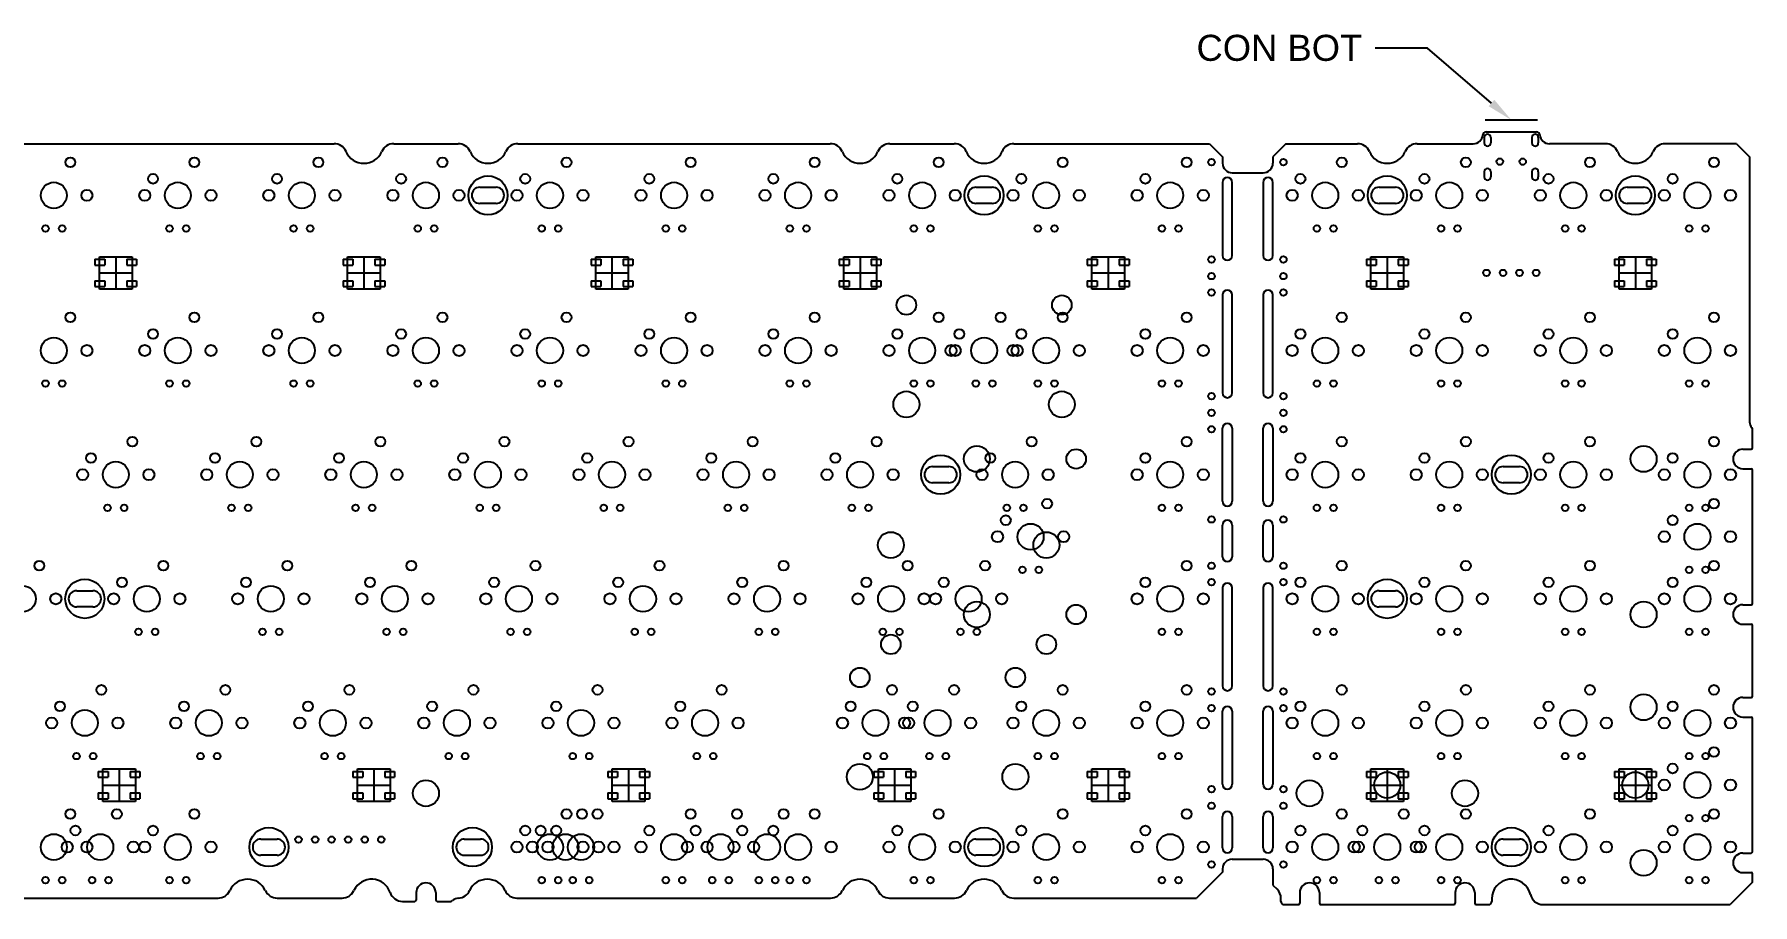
# Model space of a CAD drawing. Header units: millimetres. Extents: x 439 to 1009, y -254 to 714.
# Drawn here: x 704.2 to 968.1, y -84.7 to 48.8 of the extents above; entities that cross this region are included whole.
import ezdxf
from ezdxf import colors
from ezdxf.entities.mleader import LeaderData, LeaderLine
from ezdxf.math import Vec2, Vec3

# ---------------------------------------------------------------- set-up
doc = ezdxf.new("R2010")
doc.units = ezdxf.units.MM
doc.layers.add('BMINIEX', color=20, linetype='Continuous')
doc.styles.get("Standard").update_dxf_attribs({"font": 'arial.ttf'})

msp = doc.modelspace()

# ---------------------------------------------------------------- linework, layer by layer
at = {"layer": 'BMINIEX', "color": 5}
msp.add_line((927, 35.67), (935, 35.67), dxfattribs=at)
at = {"layer": 'BMINIEX'}
for p, q in [((702.22, 32.03), (750.21, 32.03)), ((759.37, 32.03), (769.26, 32.03)), ((778.42, 32.03), (826.41, 32.03)), ((835.57, 32.03), (845.46, 32.03)), ((854.62, 32.03), (884.64, 32.03)), ((884.64, 32.03), (886.64, 30.03)), ((896.4, 32.03), (894.4, 30.03)), ((896.4, 32.03), (907.37, 32.03)), ((916.54, 32.03), (925.15, 32.03)), ((927.14, 33.83), (934.87, 33.83)), ((945.47, 32.03), (936.86, 32.03)), ((965.6, 32.03), (954.64, 32.03)), ((965.6, 32.03), (967.6, 30.03)), ((886.64, 30.03), (886.64, 29.03)), ((894.4, 30.03), (894.4, 29.03)), ((967.6, 30.03), (967.6, -10.63)), ((888.14, 27.57), (892.9, 27.57)), ((772.59, 25.35), (775.09, 25.35)), ((848.79, 25.35), (851.29, 25.35)), ((775.09, 22.86), (772.59, 22.86)), ((851.29, 22.86), (848.79, 22.86)), ((713.49, 14.29), (713.49, 13.39)), ((713.49, 14.29), (714.99, 14.29)), ((713.49, 13.39), (714.99, 13.39)), ((714.19, 14.69), (719.19, 14.69)), ((714.19, 9.69), (714.19, 14.69)), ((714.99, 14.29), (714.99, 13.39)), ((716.69, 14.69), (716.69, 9.69)), ((718.39, 14.29), (718.39, 13.39)), ((718.39, 14.29), (719.89, 14.29)), ((718.39, 13.39), (719.89, 13.39)), ((719.19, 14.69), (719.19, 9.69)), ((719.89, 14.29), (719.89, 13.39)), ((751.59, 14.29), (751.59, 13.39)), ((751.59, 14.29), (753.09, 14.29)), ((751.59, 13.39), (753.09, 13.39)), ((752.29, 14.69), (757.29, 14.69)), ((752.29, 9.69), (752.29, 14.69)), ((753.09, 14.29), (753.09, 13.39)), ((754.79, 14.69), (754.79, 9.69)), ((756.49, 14.29), (756.49, 13.39)), ((756.49, 14.29), (757.99, 14.29)), ((756.49, 13.39), (757.99, 13.39)), ((757.29, 14.69), (757.29, 9.69)), ((757.99, 14.29), (757.99, 13.39)), ((789.69, 14.29), (789.69, 13.39)), ((789.69, 14.29), (791.19, 14.29)), ((789.69, 13.39), (791.19, 13.39)), ((790.39, 14.69), (795.39, 14.69)), ((790.39, 9.69), (790.39, 14.69)), ((791.19, 14.29), (791.19, 13.39)), ((792.89, 14.69), (792.89, 9.69)), ((794.59, 14.29), (794.59, 13.39)), ((794.59, 14.29), (796.09, 14.29)), ((794.59, 13.39), (796.09, 13.39)), ((795.39, 14.69), (795.39, 9.69)), ((796.09, 14.29), (796.09, 13.39)), ((827.79, 14.29), (827.79, 13.39)), ((827.79, 14.29), (829.29, 14.29)), ((827.79, 13.39), (829.29, 13.39)), ((828.49, 14.69), (833.49, 14.69)), ((828.49, 9.69), (828.49, 14.69)), ((829.29, 14.29), (829.29, 13.39)), ((830.99, 14.69), (830.99, 9.69)), ((832.69, 14.29), (832.69, 13.39)), ((832.69, 14.29), (834.19, 14.29)), ((832.69, 13.39), (834.19, 13.39)), ((833.49, 14.69), (833.49, 9.69)), ((834.19, 14.29), (834.19, 13.39)), ((865.89, 14.29), (865.89, 13.39)), ((865.89, 14.29), (867.39, 14.29)), ((865.89, 13.39), (867.39, 13.39)), ((866.59, 14.69), (871.59, 14.69)), ((866.59, 9.69), (866.59, 14.69)), ((867.39, 14.29), (867.39, 13.39)), ((869.09, 14.69), (869.09, 9.69)), ((870.79, 14.29), (870.79, 13.39)), ((870.79, 14.29), (872.29, 14.29)), ((870.79, 13.39), (872.29, 13.39)), ((871.59, 14.69), (871.59, 9.69)), ((872.29, 14.29), (872.29, 13.39)), ((908.75, 14.29), (908.75, 13.39)), ((908.75, 14.29), (910.25, 14.29)), ((908.75, 13.39), (910.25, 13.39)), ((909.45, 14.69), (914.45, 14.69)), ((909.45, 9.69), (909.45, 14.69)), ((910.25, 14.29), (910.25, 13.39)), ((911.95, 14.69), (911.95, 9.69)), ((913.65, 14.29), (913.65, 13.39)), ((913.65, 14.29), (915.15, 14.29)), ((913.65, 13.39), (915.15, 13.39)), ((914.45, 14.69), (914.45, 9.69)), ((915.15, 14.29), (915.15, 13.39)), ((946.85, 14.29), (946.85, 13.39)), ((946.85, 14.29), (948.35, 14.29)), ((946.85, 13.39), (948.35, 13.39)), ((947.55, 14.69), (952.55, 14.69)), ((947.55, 9.69), (947.55, 14.69)), ((948.35, 14.29), (948.35, 13.39)), ((950.05, 14.69), (950.05, 9.69)), ((951.75, 14.29), (951.75, 13.39)), ((951.75, 14.29), (953.25, 14.29)), ((951.75, 13.39), (953.25, 13.39)), ((952.55, 14.69), (952.55, 9.69)), ((953.25, 14.29), (953.25, 13.39)), ((713.49, 10.99), (713.49, 10.09)), ((713.49, 10.99), (714.99, 10.99)), ((714.19, 12.19), (719.19, 12.19)), ((714.99, 10.99), (714.99, 10.09)), ((718.39, 10.99), (718.39, 10.09)), ((718.39, 10.99), (719.89, 10.99)), ((719.89, 10.99), (719.89, 10.09)), ((751.59, 10.99), (751.59, 10.09)), ((751.59, 10.99), (753.09, 10.99)), ((752.29, 12.19), (757.29, 12.19)), ((753.09, 10.99), (753.09, 10.09)), ((756.49, 10.99), (756.49, 10.09)), ((756.49, 10.99), (757.99, 10.99)), ((757.99, 10.99), (757.99, 10.09)), ((789.69, 10.99), (789.69, 10.09)), ((789.69, 10.99), (791.19, 10.99)), ((790.39, 12.19), (795.39, 12.19)), ((791.19, 10.99), (791.19, 10.09)), ((794.59, 10.99), (794.59, 10.09)), ((794.59, 10.99), (796.09, 10.99)), ((796.09, 10.99), (796.09, 10.09)), ((827.79, 10.99), (827.79, 10.09)), ((827.79, 10.99), (829.29, 10.99)), ((828.49, 12.19), (833.49, 12.19)), ((829.29, 10.99), (829.29, 10.09)), ((832.69, 10.99), (832.69, 10.09)), ((832.69, 10.99), (834.19, 10.99)), ((834.19, 10.99), (834.19, 10.09)), ((865.89, 10.99), (865.89, 10.09)), ((865.89, 10.99), (867.39, 10.99)), ((866.59, 12.19), (871.59, 12.19)), ((867.39, 10.99), (867.39, 10.09)), ((870.79, 10.99), (870.79, 10.09)), ((870.79, 10.99), (872.29, 10.99)), ((872.29, 10.99), (872.29, 10.09)), ((908.75, 10.99), (908.75, 10.09)), ((908.75, 10.99), (910.25, 10.99)), ((909.45, 12.19), (914.45, 12.19)), ((910.25, 10.99), (910.25, 10.09)), ((913.65, 10.99), (913.65, 10.09)), ((913.65, 10.99), (915.15, 10.99)), ((915.15, 10.99), (915.15, 10.09)), ((946.85, 10.99), (946.85, 10.09)), ((946.85, 10.99), (948.35, 10.99)), ((947.55, 12.19), (952.55, 12.19)), ((948.35, 10.99), (948.35, 10.09)), ((951.75, 10.99), (951.75, 10.09)), ((951.75, 10.99), (953.25, 10.99)), ((953.25, 10.99), (953.25, 10.09)), ((713.49, 10.09), (714.99, 10.09)), ((719.19, 9.69), (714.19, 9.69)), ((718.39, 10.09), (719.89, 10.09)), ((751.59, 10.09), (753.09, 10.09)), ((757.29, 9.69), (752.29, 9.69)), ((756.49, 10.09), (757.99, 10.09)), ((789.69, 10.09), (791.19, 10.09)), ((795.39, 9.69), (790.39, 9.69)), ((794.59, 10.09), (796.09, 10.09)), ((827.79, 10.09), (829.29, 10.09)), ((833.49, 9.69), (828.49, 9.69)), ((832.69, 10.09), (834.19, 10.09)), ((865.89, 10.09), (867.39, 10.09)), ((871.59, 9.69), (866.59, 9.69)), ((870.79, 10.09), (872.29, 10.09)), ((908.75, 10.09), (910.25, 10.09)), ((914.45, 9.69), (909.45, 9.69)), ((913.65, 10.09), (915.15, 10.09)), ((946.85, 10.09), (948.35, 10.09)), ((952.55, 9.69), (947.55, 9.69)), ((951.75, 10.09), (953.25, 10.09)), ((968.06, -14.65), (968.06, -11.9)), ((966.56, -14.85), (967.86, -14.85)), ((842.12, -17.52), (844.62, -17.52)), ((966.56, -17.85), (967.86, -17.85)), ((968.06, -38.52), (968.06, -18.05)), ((844.62, -20.01), (842.12, -20.01)), ((710.68, -36.57), (713.18, -36.57)), ((713.18, -39.06), (710.68, -39.06)), ((966.56, -38.72), (967.86, -38.72)), ((966.56, -41.72), (967.86, -41.72)), ((968.06, -52.75), (968.06, -41.92)), ((966.56, -52.95), (967.86, -52.95)), ((966.56, -55.95), (967.86, -55.95)), ((968.06, -76.62), (968.06, -56.15)), ((714, -64.29), (714, -65.19)), ((714, -64.29), (715.5, -64.29)), ((714, -65.19), (715.5, -65.19)), ((714.7, -63.89), (719.7, -63.89)), ((714.7, -68.89), (714.7, -63.89)), ((715.5, -64.29), (715.5, -65.19)), ((717.2, -63.89), (717.2, -68.89)), ((718.9, -64.29), (718.9, -65.19)), ((718.9, -64.29), (720.4, -64.29)), ((718.9, -65.19), (720.4, -65.19)), ((719.7, -63.89), (719.7, -68.89)), ((720.4, -64.29), (720.4, -65.19)), ((753.11, -64.29), (753.11, -65.19)), ((753.11, -64.29), (754.61, -64.29)), ((753.11, -65.19), (754.61, -65.19)), ((753.81, -63.89), (758.81, -63.89)), ((753.81, -68.89), (753.81, -63.89)), ((754.61, -64.29), (754.61, -65.19)), ((756.31, -63.89), (756.31, -68.89)), ((758.01, -64.29), (758.01, -65.19)), ((758.01, -64.29), (759.51, -64.29)), ((758.01, -65.19), (759.51, -65.19)), ((758.81, -63.89), (758.81, -68.89)), ((759.51, -64.29), (759.51, -65.19)), ((792.23, -64.29), (792.23, -65.19)), ((792.23, -64.29), (793.73, -64.29)), ((792.23, -65.19), (793.73, -65.19)), ((792.93, -63.89), (797.93, -63.89)), ((792.93, -68.89), (792.93, -63.89)), ((793.73, -64.29), (793.73, -65.19)), ((795.43, -63.89), (795.43, -68.89)), ((797.13, -64.29), (797.13, -65.19)), ((797.13, -64.29), (798.63, -64.29)), ((797.13, -65.19), (798.63, -65.19)), ((797.93, -63.89), (797.93, -68.89)), ((798.63, -64.29), (798.63, -65.19)), ((833.1, -64.29), (833.1, -65.19)), ((833.1, -64.29), (834.6, -64.29)), ((833.1, -65.19), (834.6, -65.19)), ((833.8, -63.89), (838.8, -63.89)), ((833.8, -68.89), (833.8, -63.89)), ((834.6, -64.29), (834.6, -65.19)), ((836.3, -63.89), (836.3, -68.89)), ((838, -64.29), (838, -65.19)), ((838, -64.29), (839.5, -64.29)), ((838, -65.19), (839.5, -65.19)), ((838.8, -63.89), (838.8, -68.89)), ((839.5, -64.29), (839.5, -65.19)), ((865.89, -64.29), (865.89, -65.19)), ((865.89, -64.29), (867.39, -64.29)), ((865.89, -65.19), (867.39, -65.19)), ((866.59, -63.89), (871.59, -63.89)), ((866.59, -68.89), (866.59, -63.89)), ((867.39, -64.29), (867.39, -65.19)), ((869.09, -63.89), (869.09, -68.89)), ((870.79, -64.29), (870.79, -65.19)), ((870.79, -64.29), (872.29, -64.29)), ((870.79, -65.19), (872.29, -65.19)), ((871.59, -63.89), (871.59, -68.89)), ((872.29, -64.29), (872.29, -65.19)), ((908.75, -64.29), (908.75, -65.19)), ((908.75, -64.29), (910.25, -64.29)), ((908.75, -65.19), (910.25, -65.19)), ((909.45, -63.89), (914.45, -63.89)), ((909.45, -68.89), (909.45, -63.89)), ((910.25, -64.29), (910.25, -65.19)), ((911.95, -63.89), (911.95, -68.89)), ((913.65, -64.29), (913.65, -65.19)), ((913.65, -64.29), (915.15, -64.29)), ((913.65, -65.19), (915.15, -65.19)), ((914.45, -63.89), (914.45, -68.89)), ((915.15, -64.29), (915.15, -65.19)), ((946.85, -64.29), (946.85, -65.19)), ((946.85, -64.29), (948.35, -64.29)), ((946.85, -65.19), (948.35, -65.19)), ((947.55, -63.89), (952.55, -63.89)), ((947.55, -68.89), (947.55, -63.89)), ((948.35, -64.29), (948.35, -65.19)), ((950.05, -63.89), (950.05, -68.89)), ((951.75, -64.29), (951.75, -65.19)), ((951.75, -64.29), (953.25, -64.29)), ((951.75, -65.19), (953.25, -65.19)), ((952.55, -63.89), (952.55, -68.89)), ((953.25, -64.29), (953.25, -65.19)), ((714, -67.59), (714, -68.49)), ((714, -67.59), (715.5, -67.59)), ((714, -68.49), (715.5, -68.49)), ((714.7, -66.39), (719.7, -66.39)), ((715.5, -67.59), (715.5, -68.49)), ((718.9, -67.59), (718.9, -68.49)), ((718.9, -67.59), (720.4, -67.59)), ((718.9, -68.49), (720.4, -68.49)), ((720.4, -67.59), (720.4, -68.49)), ((753.11, -67.59), (753.11, -68.49)), ((753.11, -67.59), (754.61, -67.59)), ((753.11, -68.49), (754.61, -68.49)), ((753.81, -66.39), (758.81, -66.39)), ((754.61, -67.59), (754.61, -68.49)), ((758.01, -67.59), (758.01, -68.49)), ((758.01, -67.59), (759.51, -67.59)), ((758.01, -68.49), (759.51, -68.49)), ((759.51, -67.59), (759.51, -68.49)), ((792.23, -67.59), (792.23, -68.49)), ((792.23, -67.59), (793.73, -67.59)), ((792.23, -68.49), (793.73, -68.49)), ((792.93, -66.39), (797.93, -66.39)), ((793.73, -67.59), (793.73, -68.49)), ((797.13, -67.59), (797.13, -68.49)), ((797.13, -67.59), (798.63, -67.59)), ((797.13, -68.49), (798.63, -68.49)), ((798.63, -67.59), (798.63, -68.49)), ((833.1, -67.59), (833.1, -68.49)), ((833.1, -67.59), (834.6, -67.59)), ((833.1, -68.49), (834.6, -68.49)), ((833.8, -66.39), (838.8, -66.39)), ((834.6, -67.59), (834.6, -68.49)), ((838, -67.59), (838, -68.49)), ((838, -67.59), (839.5, -67.59)), ((838, -68.49), (839.5, -68.49)), ((839.5, -67.59), (839.5, -68.49)), ((865.89, -67.59), (865.89, -68.49)), ((865.89, -67.59), (867.39, -67.59)), ((865.89, -68.49), (867.39, -68.49)), ((866.59, -66.39), (871.59, -66.39)), ((867.39, -67.59), (867.39, -68.49)), ((870.79, -67.59), (870.79, -68.49)), ((870.79, -67.59), (872.29, -67.59)), ((870.79, -68.49), (872.29, -68.49)), ((872.29, -67.59), (872.29, -68.49)), ((908.75, -67.59), (908.75, -68.49)), ((908.75, -67.59), (910.25, -67.59)), ((908.75, -68.49), (910.25, -68.49)), ((909.45, -66.39), (914.45, -66.39)), ((910.25, -67.59), (910.25, -68.49)), ((913.65, -67.59), (913.65, -68.49)), ((913.65, -67.59), (915.15, -67.59)), ((913.65, -68.49), (915.15, -68.49)), ((915.15, -67.59), (915.15, -68.49)), ((946.85, -67.59), (946.85, -68.49)), ((946.85, -67.59), (948.35, -67.59)), ((946.85, -68.49), (948.35, -68.49)), ((947.55, -66.39), (952.55, -66.39)), ((948.35, -67.59), (948.35, -68.49)), ((951.75, -67.59), (951.75, -68.49)), ((951.75, -67.59), (953.25, -67.59)), ((951.75, -68.49), (953.25, -68.49)), ((953.25, -67.59), (953.25, -68.49)), ((719.7, -68.89), (714.7, -68.89)), ((758.81, -68.89), (753.81, -68.89)), ((797.93, -68.89), (792.93, -68.89)), ((838.8, -68.89), (833.8, -68.89)), ((871.59, -68.89), (866.59, -68.89)), ((914.45, -68.89), (909.45, -68.89)), ((952.55, -68.89), (947.55, -68.89)), ((848.79, -74.67), (851.29, -74.67)), ((851.29, -77.16), (848.79, -77.16)), ((888.14, -77.78), (892.9, -77.78)), ((966.56, -76.82), (967.86, -76.82)), ((886.64, -79.74), (882.64, -83.74)), ((886.64, -79.24), (886.64, -79.74)), ((894.4, -79.24), (894.4, -81.74)), ((894.4, -81.74), (895.05, -82.38)), ((968.06, -81.28), (964.6, -84.74)), ((966.56, -79.82), (967.86, -79.82)), ((968.06, -81.28), (968.06, -80.02)), ((669.8, -83.74), (732.39, -83.74)), ((741.47, -83.74), (751.44, -83.74)), ((760.72, -84.24), (762.62, -84.24)), ((762.82, -82.9), (762.82, -84.04)), ((765.82, -82.9), (765.82, -84.04)), ((766.02, -84.24), (768.08, -84.24)), ((778.28, -83.74), (826.45, -83.74)), ((835.53, -83.74), (845.5, -83.74)), ((854.58, -83.74), (882.64, -83.74)), ((895.63, -84.24), (895.63, -83.8)), ((898.52, -82.9), (898.52, -84.54)), ((901.52, -82.9), (901.52, -84.54)), ((922.39, -82.9), (922.39, -84.54)), ((925.39, -82.9), (925.39, -84.54)), ((928, -83.84), (928, -84.24)), ((896.13, -84.74), (898.32, -84.74)), ((901.72, -84.74), (922.19, -84.74)), ((925.59, -84.74), (927.5, -84.74)), ((935.88, -84.74), (964.6, -84.74))]:
    msp.add_line(p, q, dxfattribs=at)
at = {"layer": 'BMINIEX', "color": 2}
for p, q in [((926.85, 32.97), (926.85, 32.17)), ((927.85, 32.97), (927.85, 32.17)), ((934.15, 32.97), (934.15, 32.17)), ((935.15, 32.97), (935.15, 32.17)), ((926.85, 27.72), (926.85, 26.92)), ((927.85, 27.72), (927.85, 26.92)), ((934.15, 27.72), (934.15, 26.92)), ((935.15, 27.72), (935.15, 26.92)), ((886.65, 26.08), (886.65, 14.88)), ((888.15, 14.88), (888.15, 26.08)), ((892.9, 26.08), (892.9, 14.88)), ((894.4, 14.88), (894.4, 26.08)), ((886.65, 8.81), (886.65, -6.2)), ((888.15, -6.2), (888.15, 8.81)), ((892.9, 8.81), (892.9, -6.2)), ((894.4, -6.2), (894.4, 8.81)), ((886.65, -22.84), (886.65, -11.64)), ((888.15, -11.64), (888.15, -22.84)), ((892.9, -22.84), (892.9, -11.64)), ((894.4, -11.64), (894.4, -22.84)), ((886.65, -31.35), (886.65, -26.5)), ((888.15, -26.5), (888.15, -31.35)), ((892.9, -31.35), (892.9, -26.5)), ((894.4, -26.5), (894.4, -31.35)), ((886.65, -36.15), (886.65, -51.16)), ((888.15, -51.16), (888.15, -36.15)), ((892.9, -36.15), (892.9, -51.16)), ((894.4, -51.16), (894.4, -36.15)), ((886.65, -66.27), (886.65, -55.07)), ((888.15, -55.07), (888.15, -66.27)), ((892.9, -66.27), (892.9, -55.07)), ((894.4, -55.07), (894.4, -66.27)), ((886.65, -76.05), (886.65, -71.2)), ((888.15, -71.2), (888.15, -76.05)), ((892.9, -76.05), (892.9, -71.2)), ((894.4, -71.2), (894.4, -76.05)), ((738.95, -74.67), (741.45, -74.67)), ((770.21, -74.67), (772.71, -74.67)), ((741.45, -77.16), (738.95, -77.16)), ((770.21, -77.16), (772.71, -77.16))]:
    msp.add_line(p, q, dxfattribs=at)
at = {"layer": 'BMINIEX', "color": 3}
for p, q in [((910.7, 25.35), (913.21, 25.35)), ((948.8, 25.35), (951.31, 25.35)), ((913.21, 22.86), (910.7, 22.86)), ((951.31, 22.86), (948.8, 22.86)), ((929.75, -17.52), (932.26, -17.52)), ((932.26, -20), (929.75, -20)), ((910.7, -36.57), (913.21, -36.57)), ((913.21, -39.05), (910.7, -39.05)), ((929.75, -74.67), (932.26, -74.67)), ((932.26, -77.15), (929.75, -77.15))]:
    msp.add_line(p, q, dxfattribs=at)
at = {"layer": 'BMINIEX'}
for centre, radius in [((709.71, 29.18), 0.75), ((728.76, 29.18), 0.75), ((747.81, 29.18), 0.75), ((766.86, 29.18), 0.75), ((785.91, 29.18), 0.75), ((804.96, 29.18), 0.75), ((824.01, 29.18), 0.75), ((843.06, 29.18), 0.75), ((862.11, 29.18), 0.75), ((881.16, 29.18), 0.75), ((904.97, 29.18), 0.75), ((924.02, 29.18), 0.75), ((943.07, 29.18), 0.75), ((962.12, 29.18), 0.75), ((722.41, 26.64), 0.75), ((741.46, 26.64), 0.75), ((760.51, 26.64), 0.75), ((773.84, 24.1), 3), ((779.56, 26.64), 0.75), ((798.61, 26.64), 0.75), ((817.66, 26.64), 0.75), ((836.71, 26.64), 0.75), ((850.04, 24.1), 3), ((855.76, 26.64), 0.75), ((874.81, 26.64), 0.75), ((898.62, 26.64), 0.75), ((917.67, 26.64), 0.75), ((936.72, 26.64), 0.75), ((955.77, 26.64), 0.75), ((707.17, 24.1), 2), ((712.25, 24.1), 0.85), ((721.14, 24.1), 0.85), ((726.22, 24.1), 2), ((731.3, 24.1), 0.85), ((740.19, 24.1), 0.85), ((745.27, 24.1), 2), ((750.35, 24.1), 0.85), ((759.24, 24.1), 0.85), ((764.32, 24.1), 2), ((769.4, 24.1), 0.85), ((778.29, 24.1), 0.85), ((783.37, 24.1), 2), ((788.45, 24.1), 0.85), ((797.34, 24.1), 0.85), ((802.42, 24.1), 2), ((807.5, 24.1), 0.85), ((816.39, 24.1), 0.85), ((821.47, 24.1), 2), ((826.55, 24.1), 0.85), ((835.44, 24.1), 0.85), ((840.52, 24.1), 2), ((845.6, 24.1), 0.85), ((854.49, 24.1), 0.85), ((859.57, 24.1), 2), ((864.65, 24.1), 0.85), ((873.54, 24.1), 0.85), ((878.62, 24.1), 2), ((883.7, 24.1), 0.85), ((897.35, 24.1), 0.85), ((902.43, 24.1), 2), ((907.51, 24.1), 0.85), ((916.4, 24.1), 0.85), ((921.48, 24.1), 2), ((926.56, 24.1), 0.85), ((935.45, 24.1), 0.85), ((940.53, 24.1), 2), ((945.61, 24.1), 0.85), ((954.5, 24.1), 0.85), ((959.58, 24.1), 2), ((964.66, 24.1), 0.85), ((705.9, 19.02), 0.5), ((708.44, 19.02), 0.5), ((724.95, 19.02), 0.5), ((727.49, 19.02), 0.5), ((744, 19.02), 0.5), ((746.54, 19.02), 0.5), ((763.05, 19.02), 0.5), ((765.59, 19.02), 0.5), ((782.1, 19.02), 0.5), ((784.64, 19.02), 0.5), ((801.15, 19.02), 0.5), ((803.69, 19.02), 0.5), ((820.2, 19.02), 0.5), ((822.74, 19.02), 0.5), ((839.25, 19.02), 0.5), ((841.79, 19.02), 0.5), ((858.3, 19.02), 0.5), ((860.84, 19.02), 0.5), ((877.35, 19.02), 0.5), ((879.89, 19.02), 0.5), ((901.16, 19.02), 0.5), ((903.7, 19.02), 0.5), ((920.21, 19.02), 0.5), ((922.75, 19.02), 0.5), ((939.26, 19.02), 0.5), ((941.8, 19.02), 0.5), ((958.31, 19.02), 0.5), ((960.85, 19.02), 0.5), ((838.1, 7.27), 1.5), ((861.98, 7.27), 1.5), ((709.71, 5.37), 0.75), ((728.76, 5.37), 0.75), ((747.81, 5.37), 0.75), ((766.86, 5.37), 0.75), ((785.91, 5.37), 0.75), ((804.96, 5.37), 0.75), ((824.01, 5.37), 0.75), ((843.06, 5.37), 0.75), ((852.58, 5.37), 0.75), ((862.11, 5.37), 0.75), ((881.16, 5.37), 0.75), ((904.97, 5.37), 0.75), ((924.02, 5.37), 0.75), ((943.07, 5.37), 0.75), ((962.12, 5.37), 0.75), ((722.41, 2.83), 0.75), ((741.46, 2.83), 0.75), ((760.51, 2.83), 0.75), ((779.56, 2.83), 0.75), ((798.61, 2.83), 0.75), ((817.66, 2.83), 0.75), ((836.71, 2.83), 0.75), ((846.23, 2.83), 0.75), ((855.76, 2.83), 0.75), ((874.81, 2.83), 0.75), ((898.62, 2.83), 0.75), ((917.67, 2.83), 0.75), ((936.72, 2.83), 0.75), ((955.77, 2.83), 0.75), ((707.17, 0.29), 2), ((712.25, 0.29), 0.85), ((721.14, 0.29), 0.85), ((726.22, 0.29), 2), ((731.3, 0.29), 0.85), ((740.19, 0.29), 0.85), ((745.27, 0.29), 2), ((750.35, 0.29), 0.85), ((759.24, 0.29), 0.85), ((764.32, 0.29), 2), ((769.4, 0.29), 0.85), ((778.29, 0.29), 0.85), ((783.37, 0.29), 2), ((788.45, 0.29), 0.85), ((797.34, 0.29), 0.85), ((802.42, 0.29), 2), ((807.5, 0.29), 0.85), ((816.39, 0.29), 0.85), ((821.47, 0.29), 2), ((826.55, 0.29), 0.85), ((835.44, 0.29), 0.85), ((840.52, 0.29), 2), ((844.96, 0.29), 0.85), ((845.6, 0.29), 0.85), ((850.04, 0.29), 2), ((854.49, 0.29), 0.85), ((855.12, 0.29), 0.85), ((859.57, 0.29), 2), ((864.65, 0.29), 0.85), ((873.54, 0.29), 0.85), ((878.62, 0.29), 2), ((883.7, 0.29), 0.85), ((897.35, 0.29), 0.85), ((902.43, 0.29), 2), ((907.51, 0.29), 0.85), ((916.4, 0.29), 0.85), ((921.48, 0.29), 2), ((926.56, 0.29), 0.85), ((935.45, 0.29), 0.85), ((940.53, 0.29), 2), ((945.61, 0.29), 0.85), ((954.5, 0.29), 0.85), ((959.58, 0.29), 2), ((964.66, 0.29), 0.85), ((705.9, -4.79), 0.5), ((708.44, -4.79), 0.5), ((724.95, -4.79), 0.5), ((727.49, -4.79), 0.5), ((744, -4.79), 0.5), ((746.54, -4.79), 0.5), ((763.05, -4.79), 0.5), ((765.59, -4.79), 0.5), ((782.1, -4.79), 0.5), ((784.64, -4.79), 0.5), ((801.15, -4.79), 0.5), ((803.69, -4.79), 0.5), ((820.2, -4.79), 0.5), ((822.74, -4.79), 0.5), ((839.25, -4.79), 0.5), ((841.79, -4.79), 0.5), ((848.77, -4.79), 0.5), ((851.31, -4.79), 0.5), ((858.3, -4.79), 0.5), ((860.84, -4.79), 0.5), ((877.35, -4.79), 0.5), ((879.89, -4.79), 0.5), ((901.16, -4.79), 0.5), ((903.7, -4.79), 0.5), ((920.21, -4.79), 0.5), ((922.75, -4.79), 0.5), ((939.26, -4.79), 0.5), ((941.8, -4.79), 0.5), ((958.31, -4.79), 0.5), ((960.85, -4.79), 0.5), ((838.1, -7.97), 2), ((861.98, -7.97), 2), ((719.23, -13.68), 0.75), ((738.28, -13.68), 0.75), ((757.33, -13.68), 0.75), ((776.38, -13.68), 0.75), ((795.43, -13.68), 0.75), ((814.48, -13.68), 0.75), ((833.53, -13.68), 0.75), ((857.34, -13.68), 0.75), ((881.16, -13.68), 0.75), ((904.97, -13.68), 0.75), ((924.02, -13.68), 0.75), ((943.07, -13.68), 0.75), ((962.12, -13.68), 0.75), ((712.88, -16.22), 0.75), ((731.93, -16.22), 0.75), ((750.98, -16.22), 0.75), ((770.03, -16.22), 0.75), ((789.08, -16.22), 0.75), ((808.13, -16.22), 0.75), ((827.18, -16.22), 0.75), ((843.37, -18.76), 3), ((848.93, -16.35), 2), ((850.99, -16.22), 0.75), ((864.17, -16.35), 1.5), ((874.81, -16.22), 0.75), ((898.62, -16.22), 0.75), ((917.67, -16.22), 0.75), ((936.72, -16.22), 0.75), ((951.32, -16.35), 2), ((955.77, -16.22), 0.75), ((711.61, -18.76), 0.85), ((716.69, -18.76), 2), ((721.77, -18.76), 0.85), ((730.66, -18.76), 0.85), ((735.74, -18.76), 2), ((740.82, -18.76), 0.85), ((749.71, -18.76), 0.85), ((754.79, -18.76), 2), ((759.87, -18.76), 0.85), ((768.76, -18.76), 0.85), ((773.84, -18.76), 2), ((778.92, -18.76), 0.85), ((787.81, -18.76), 0.85), ((792.89, -18.76), 2), ((797.97, -18.76), 0.85), ((806.86, -18.76), 0.85), ((811.94, -18.76), 2), ((817.02, -18.76), 0.85), ((825.91, -18.76), 0.85), ((830.99, -18.76), 2), ((836.07, -18.76), 0.85), ((849.72, -18.76), 0.85), ((854.8, -18.76), 2), ((859.88, -18.76), 0.85), ((873.54, -18.76), 0.85), ((878.62, -18.76), 2), ((883.7, -18.76), 0.85), ((897.35, -18.76), 0.85), ((902.43, -18.76), 2), ((907.51, -18.76), 0.85), ((916.4, -18.76), 0.85), ((921.48, -18.76), 2), ((926.56, -18.76), 0.85), ((935.45, -18.76), 0.85), ((940.53, -18.76), 2), ((945.61, -18.76), 0.85), ((954.5, -18.76), 0.85), ((959.58, -18.76), 2), ((964.66, -18.76), 0.85), ((715.42, -23.84), 0.5), ((717.96, -23.84), 0.5), ((734.47, -23.84), 0.5), ((737.01, -23.84), 0.5), ((753.52, -23.84), 0.5), ((756.06, -23.84), 0.5), ((772.57, -23.84), 0.5), ((775.11, -23.84), 0.5), ((791.62, -23.84), 0.5), ((794.16, -23.84), 0.5), ((810.67, -23.84), 0.5), ((813.21, -23.84), 0.5), ((829.72, -23.84), 0.5), ((832.26, -23.84), 0.5), ((853.53, -23.84), 0.5), ((856.07, -23.84), 0.5), ((859.72, -23.21), 0.75), ((877.35, -23.84), 0.5), ((879.89, -23.84), 0.5), ((901.16, -23.84), 0.5), ((903.7, -23.84), 0.5), ((920.21, -23.84), 0.5), ((922.75, -23.84), 0.5), ((939.26, -23.84), 0.5), ((941.8, -23.84), 0.5), ((958.31, -23.84), 0.5), ((960.85, -23.84), 0.5), ((962.12, -23.21), 0.75), ((853.37, -25.75), 0.75), ((857.18, -28.29), 2), ((955.77, -25.75), 0.75), ((835.72, -29.56), 2), ((852.1, -28.29), 0.85), ((859.6, -29.56), 2), ((859.6, -29.56), 2), ((862.26, -28.29), 0.85), ((954.5, -28.29), 0.85), ((964.66, -28.29), 0.85), ((704.94, -32.73), 0.75), ((723.99, -32.73), 0.75), ((743.04, -32.73), 0.75), ((762.09, -32.73), 0.75), ((781.14, -32.73), 0.75), ((800.19, -32.73), 0.75), ((819.24, -32.73), 0.75), ((838.29, -32.73), 0.75), ((850.2, -32.73), 0.75), ((855.91, -33.37), 0.5), ((858.45, -33.37), 0.5), ((881.16, -32.73), 0.75), ((904.97, -32.73), 0.75), ((924.02, -32.73), 0.75), ((943.07, -32.73), 0.75), ((958.31, -33.37), 0.5), ((960.85, -33.37), 0.5), ((962.12, -32.73), 0.75), ((702.4, -37.81), 2), ((711.93, -37.81), 3), ((717.64, -35.27), 0.75), ((721.45, -37.81), 2), ((736.69, -35.27), 0.75), ((740.5, -37.81), 2), ((755.74, -35.27), 0.75), ((759.55, -37.81), 2), ((774.79, -35.27), 0.75), ((778.6, -37.81), 2), ((793.84, -35.27), 0.75), ((797.65, -37.81), 2), ((812.89, -35.27), 0.75), ((816.7, -37.81), 2), ((831.94, -35.27), 0.75), ((835.75, -37.81), 2), ((843.85, -35.27), 0.75), ((847.66, -37.81), 2), ((874.81, -35.27), 0.75), ((878.62, -37.81), 2), ((898.62, -35.27), 0.75), ((902.43, -37.81), 2), ((917.67, -35.27), 0.75), ((921.48, -37.81), 2), ((936.72, -35.27), 0.75), ((940.53, -37.81), 2), ((955.77, -35.27), 0.75), ((707.48, -37.81), 0.85), ((716.37, -37.81), 0.85), ((726.53, -37.81), 0.85), ((735.42, -37.81), 0.85), ((745.58, -37.81), 0.85), ((754.47, -37.81), 0.85), ((764.63, -37.81), 0.85), ((773.52, -37.81), 0.85), ((783.68, -37.81), 0.85), ((792.57, -37.81), 0.85), ((802.73, -37.81), 0.85), ((811.62, -37.81), 0.85), ((821.78, -37.81), 0.85), ((830.67, -37.81), 0.85), ((840.83, -37.81), 0.85), ((842.58, -37.81), 0.85), ((848.93, -40.22), 2), ((852.74, -37.81), 0.85), ((864.17, -40.22), 1.5), ((873.54, -37.81), 0.85), ((883.7, -37.81), 0.85), ((897.35, -37.81), 0.85), ((907.51, -37.81), 0.85), ((916.4, -37.81), 0.85), ((926.56, -37.81), 0.85), ((935.45, -37.81), 0.85), ((945.61, -37.81), 0.85), ((951.32, -40.22), 2), ((954.5, -37.81), 0.85), ((964.66, -37.81), 0.85), ((720.18, -42.89), 0.5), ((722.72, -42.89), 0.5), ((739.23, -42.89), 0.5), ((741.77, -42.89), 0.5), ((758.28, -42.89), 0.5), ((760.82, -42.89), 0.5), ((777.33, -42.89), 0.5), ((779.87, -42.89), 0.5), ((796.38, -42.89), 0.5), ((798.92, -42.89), 0.5), ((815.43, -42.89), 0.5), ((817.97, -42.89), 0.5), ((834.48, -42.89), 0.5), ((835.72, -44.8), 1.5), ((837.02, -42.89), 0.5), ((846.39, -42.89), 0.5), ((848.93, -42.89), 0.5), ((859.6, -44.8), 1.5), ((877.35, -42.89), 0.5), ((879.89, -42.89), 0.5), ((901.16, -42.89), 0.5), ((903.7, -42.89), 0.5), ((920.21, -42.89), 0.5), ((922.75, -42.89), 0.5), ((939.26, -42.89), 0.5), ((941.8, -42.89), 0.5), ((958.31, -42.89), 0.5), ((960.85, -42.89), 0.5), ((830.96, -49.88), 1.5), ((854.84, -49.88), 1.5), ((714.47, -51.78), 0.75), ((733.52, -51.78), 0.75), ((752.57, -51.78), 0.75), ((771.62, -51.78), 0.75), ((790.67, -51.78), 0.75), ((809.72, -51.78), 0.75), ((835.91, -51.78), 0.75), ((845.44, -51.78), 0.75), ((862.11, -51.78), 0.75), ((881.16, -51.78), 0.75), ((904.97, -51.78), 0.75), ((924.02, -51.78), 0.75), ((943.07, -51.78), 0.75), ((951.32, -54.45), 2), ((962.12, -51.78), 0.75), ((708.12, -54.32), 0.75), ((711.93, -56.86), 2), ((727.17, -54.32), 0.75), ((730.98, -56.86), 2), ((746.22, -54.32), 0.75), ((750.03, -56.86), 2), ((765.27, -54.32), 0.75), ((769.08, -56.86), 2), ((784.32, -54.32), 0.75), ((788.13, -56.86), 2), ((803.37, -54.32), 0.75), ((807.18, -56.86), 2), ((829.56, -54.32), 0.75), ((833.37, -56.86), 2), ((839.09, -54.32), 0.75), ((842.9, -56.86), 2), ((855.76, -54.32), 0.75), ((859.57, -56.86), 2), ((874.81, -54.32), 0.75), ((878.62, -56.86), 2), ((898.62, -54.32), 0.75), ((902.43, -56.86), 2), ((917.67, -54.32), 0.75), ((921.48, -56.86), 2), ((936.72, -54.32), 0.75), ((940.53, -56.86), 2), ((955.77, -54.32), 0.75), ((959.58, -56.86), 2), ((706.85, -56.86), 0.85), ((717.01, -56.86), 0.85), ((725.9, -56.86), 0.85), ((736.06, -56.86), 0.85), ((744.95, -56.86), 0.85), ((755.11, -56.86), 0.85), ((764, -56.86), 0.85), ((774.16, -56.86), 0.85), ((783.05, -56.86), 0.85), ((793.21, -56.86), 0.85), ((802.1, -56.86), 0.85), ((812.26, -56.86), 0.85), ((828.29, -56.86), 0.85), ((837.82, -56.86), 0.85), ((838.45, -56.86), 0.85), ((847.98, -56.86), 0.85), ((854.49, -56.86), 0.85), ((864.65, -56.86), 0.85), ((873.54, -56.86), 0.85), ((883.7, -56.86), 0.85), ((897.35, -56.86), 0.85), ((907.51, -56.86), 0.85), ((916.4, -56.86), 0.85), ((926.56, -56.86), 0.85), ((935.45, -56.86), 0.85), ((945.61, -56.86), 0.85), ((954.5, -56.86), 0.85), ((964.66, -56.86), 0.85), ((962.12, -61.31), 0.75), ((710.66, -61.94), 0.5), ((713.2, -61.94), 0.5), ((729.71, -61.94), 0.5), ((732.25, -61.94), 0.5), ((748.76, -61.94), 0.5), ((751.3, -61.94), 0.5), ((767.81, -61.94), 0.5), ((770.35, -61.94), 0.5), ((786.86, -61.94), 0.5), ((789.4, -61.94), 0.5), ((805.91, -61.94), 0.5), ((808.45, -61.94), 0.5), ((830.96, -65.12), 2), ((832.1, -61.94), 0.5), ((834.64, -61.94), 0.5), ((841.63, -61.94), 0.5), ((844.17, -61.94), 0.5), ((854.84, -65.12), 2), ((858.3, -61.94), 0.5), ((860.84, -61.94), 0.5), ((877.35, -61.94), 0.5), ((879.89, -61.94), 0.5), ((901.16, -61.94), 0.5), ((903.7, -61.94), 0.5), ((920.21, -61.94), 0.5), ((922.75, -61.94), 0.5), ((939.26, -61.94), 0.5), ((941.8, -61.94), 0.5), ((955.77, -63.85), 0.75), ((958.31, -61.94), 0.5), ((960.85, -61.94), 0.5), ((764.32, -67.66), 2), ((900.02, -67.66), 2), ((911.95, -66.39), 2), ((923.89, -67.66), 2), ((950.05, -66.39), 2), ((954.5, -66.39), 0.85), ((964.66, -66.39), 0.85), ((709.71, -70.83), 0.75), ((716.85, -70.83), 0.75), ((728.76, -70.83), 0.75), ((785.91, -70.83), 0.75), ((788.29, -70.83), 0.75), ((790.67, -70.83), 0.75), ((804.96, -70.83), 0.75), ((812.1, -70.83), 0.75), ((819.24, -70.83), 0.75), ((824.01, -70.83), 0.75), ((843.06, -70.83), 0.75), ((862.11, -70.83), 0.75), ((881.16, -70.83), 0.75), ((904.97, -70.83), 0.75), ((914.49, -70.83), 0.75), ((924.02, -70.83), 0.75), ((943.07, -70.83), 0.75), ((958.31, -71.47), 0.5), ((960.85, -71.47), 0.5), ((962.12, -70.83), 0.75), ((710.5, -73.37), 0.75), ((722.41, -73.37), 0.75), ((779.56, -73.37), 0.75), ((781.94, -73.37), 0.75), ((784.32, -73.37), 0.75), ((798.61, -73.37), 0.75), ((805.75, -73.37), 0.75), ((812.89, -73.37), 0.75), ((817.66, -73.37), 0.75), ((836.71, -73.37), 0.75), ((850.04, -75.91), 3), ((855.76, -73.37), 0.75), ((874.81, -73.37), 0.75), ((898.62, -73.37), 0.75), ((908.14, -73.37), 0.75), ((917.67, -73.37), 0.75), ((936.72, -73.37), 0.75), ((955.77, -73.37), 0.75), ((707.17, -75.91), 2), ((709.23, -75.91), 0.85), ((712.25, -75.91), 0.85), ((714.31, -75.91), 2), ((719.39, -75.91), 0.85), ((721.14, -75.91), 0.85), ((726.22, -75.91), 2), ((731.3, -75.91), 0.85), ((778.29, -75.91), 0.85), ((778.29, -75.91), 0.85), ((780.67, -75.91), 0.85), ((783.37, -75.91), 2), ((783.05, -75.91), 0.85), ((785.75, -75.91), 2), ((788.13, -75.91), 2), ((788.45, -75.91), 0.85), ((790.83, -75.91), 0.85), ((793.21, -75.91), 0.85), ((797.34, -75.91), 0.85), ((802.42, -75.91), 2), ((804.48, -75.91), 0.85), ((807.5, -75.91), 0.85), ((809.56, -75.91), 2), ((811.62, -75.91), 0.85), ((814.64, -75.91), 0.85), ((816.7, -75.91), 2), ((821.47, -75.91), 2), ((826.55, -75.91), 0.85), ((835.44, -75.91), 0.85), ((840.52, -75.91), 2), ((845.6, -75.91), 0.85), ((854.49, -75.91), 0.85), ((859.57, -75.91), 2), ((864.65, -75.91), 0.85), ((873.54, -75.91), 0.85), ((878.62, -75.91), 2), ((883.7, -75.91), 0.85), ((897.35, -75.91), 0.85), ((906.87, -75.91), 0.85), ((907.51, -75.91), 0.85), ((916.4, -75.91), 0.85), ((917.03, -75.91), 0.85), ((921.48, -75.91), 2), ((926.56, -75.91), 0.85), ((935.45, -75.91), 0.85), ((940.53, -75.91), 2), ((945.61, -75.91), 0.85), ((951.32, -78.32), 2), ((954.5, -75.91), 0.85), ((964.66, -75.91), 0.85), ((705.9, -80.99), 0.5), ((708.44, -80.99), 0.5), ((713.04, -80.99), 0.5), ((715.58, -80.99), 0.5), ((724.95, -80.99), 0.5), ((727.49, -80.99), 0.5), ((782.1, -80.99), 0.5), ((784.64, -80.99), 0.5), ((786.86, -80.99), 0.5), ((789.4, -80.99), 0.5), ((801.15, -80.99), 0.5), ((803.69, -80.99), 0.5), ((808.29, -80.99), 0.5), ((810.83, -80.99), 0.5), ((815.43, -80.99), 0.5), ((817.97, -80.99), 0.5), ((820.2, -80.99), 0.5), ((822.74, -80.99), 0.5), ((839.25, -80.99), 0.5), ((841.79, -80.99), 0.5), ((858.3, -80.99), 0.5), ((860.84, -80.99), 0.5), ((877.35, -80.99), 0.5), ((879.89, -80.99), 0.5), ((901.16, -80.99), 0.5), ((903.7, -80.99), 0.5), ((910.68, -80.99), 0.5), ((913.22, -80.99), 0.5), ((920.21, -80.99), 0.5), ((922.75, -80.99), 0.5), ((939.26, -80.99), 0.5), ((941.8, -80.99), 0.5), ((958.31, -80.99), 0.5), ((960.85, -80.99), 0.5)]:
    msp.add_circle(centre, radius, dxfattribs=at)
at = {"layer": 'BMINIEX', "color": 2}
for centre, radius in [((884.97, 29.18), 0.5), ((896, 29.18), 0.5), ((884.97, 14.26), 0.5), ((896, 14.26), 0.5), ((884.97, 11.72), 0.5), ((896, 11.72), 0.5), ((884.97, 9.18), 0.5), ((896, 9.18), 0.5), ((884.97, -6.72), 0.5), ((896, -6.72), 0.5), ((884.97, -9.26), 0.5), ((896, -9.26), 0.5), ((884.97, -11.8), 0.5), ((896, -11.8), 0.5), ((884.97, -25.62), 0.5), ((896, -25.62), 0.5), ((884.97, -32.73), 0.5), ((896, -32.73), 0.5), ((884.97, -35.27), 0.5), ((896, -35.27), 0.5), ((884.97, -52.04), 0.5), ((896, -52.04), 0.5), ((884.97, -54.58), 0.5), ((896, -54.58), 0.5), ((884.97, -67.02), 0.5), ((896, -67.02), 0.5), ((884.97, -69.56), 0.5), ((896, -69.56), 0.5), ((740.2, -75.91), 3), ((771.46, -75.91), 3), ((884.97, -78.58), 0.5), ((896, -78.58), 0.5)]:
    msp.add_circle(centre, radius, dxfattribs=at)
at = {"layer": 'BMINIEX', "color": 2, "linetype": 'Continuous'}
for centre in [(929.25, 29.27), (932.75, 29.27), (927.19, 12.19), (929.73, 12.19), (932.27, 12.19), (934.81, 12.19), (744.76, -74.77), (747.3, -74.77), (749.84, -74.77), (752.38, -74.77), (754.92, -74.77), (757.46, -74.77)]:
    msp.add_circle(centre, 0.5, dxfattribs=at)
at = {"layer": 'BMINIEX', "color": 5}
for centre in [(911.95, 24.1), (950.05, 24.1), (931, -18.76), (911.95, -37.81), (931, -75.91)]:
    msp.add_circle(centre, 3, dxfattribs=at)
at = {"layer": 'BMINIEX', "color": 4}
for centre in [(959.58, -28.29), (959.58, -37.81), (959.58, -66.39), (902.43, -75.91), (911.95, -75.91), (959.58, -75.91)]:
    msp.add_circle(centre, 2, dxfattribs=at)
at = {"layer": 'BMINIEX'}
for centre, radius, start, end in [((750.21, 30.03), 2, 23.5782, 90), ((759.37, 30.03), 2, 90, 156.4218), ((769.26, 30.03), 2, 23.5782, 90), ((778.42, 30.03), 2, 90, 156.4218), ((826.41, 30.03), 2, 23.5782, 90), ((835.57, 30.03), 2, 90, 156.4218), ((845.46, 30.03), 2, 23.5782, 90), ((854.62, 30.03), 2, 90, 156.4218), ((907.37, 30.03), 2, 23.5782, 90), ((916.54, 30.03), 2, 90, 156.4218), ((925.15, 33.53), 1.5, 270, 354.2608), ((927.14, 33.33), 0.5, 90, 174.2608), ((934.87, 33.33), 0.5, 5.7392, 90), ((936.86, 33.53), 1.5, 185.7392, 270), ((945.47, 30.03), 2, 23.5782, 90), ((954.64, 30.03), 2, 90, 156.4218), ((754.79, 32.03), 3, 203.5782, 336.4218), ((773.84, 32.03), 3, 203.5782, 336.4218), ((830.99, 32.03), 3, 203.5782, 336.4218), ((850.04, 32.03), 3, 203.5782, 336.4218), ((911.95, 32.03), 3, 203.5782, 336.4218), ((950.05, 32.03), 3, 203.5782, 336.4218), ((888.14, 29.07), 1.5, 181.5281, 270), ((892.9, 29.07), 1.5, 270, 358.4719), ((772.59, 24.1), 1.24, 90, 270), ((775.09, 24.1), 1.24, 270, 90), ((848.79, 24.1), 1.24, 90, 270), ((851.29, 24.1), 1.24, 270, 90), ((969.1, -10.63), 1.5, 180, 219.6461), ((967.56, -11.9), 0.5, 0, 39.6461), ((966.56, -16.35), 1.5, 90, 270), ((967.86, -14.65), 0.2, 270, 0), ((842.12, -18.76), 1.24, 90, 270), ((844.62, -18.76), 1.24, 270, 90), ((967.86, -18.05), 0.2, 0, 90), ((710.68, -37.81), 1.24, 90, 270), ((713.18, -37.81), 1.24, 270, 90), ((966.56, -40.22), 1.5, 90, 270), ((967.86, -38.52), 0.2, 270, 0), ((967.86, -41.92), 0.2, 0, 90), ((967.86, -52.75), 0.2, 270, 0), ((966.56, -54.45), 1.5, 90, 270), ((967.86, -56.15), 0.2, 0, 90), ((848.79, -75.91), 1.24, 90, 270), ((851.29, -75.91), 1.24, 270, 90), ((888.14, -79.28), 1.5, 90, 178.4719), ((892.9, -79.28), 1.5, 1.5281, 90), ((966.56, -78.32), 1.5, 90, 270), ((967.86, -76.62), 0.2, 270, 0), ((736.93, -83.84), 3, 24.8346, 155.1654), ((755.98, -83.84), 3, 18.6629, 155.1654), ((764.32, -82.9), 1.5, 0, 180), ((773.75, -83.84), 3, 24.8346, 155.2375), ((830.99, -83.84), 3, 24.8346, 155.1654), ((850.04, -83.84), 3, 24.8346, 155.1654), ((900.02, -82.9), 1.5, 0, 180), ((923.89, -82.9), 1.5, 0, 180), ((931, -83.84), 3, 12.709, 180), ((967.86, -80.02), 0.2, 0, 90), ((732.39, -81.74), 2, 270, 335.1654), ((741.47, -81.74), 2, 204.8346, 270), ((751.44, -81.74), 2, 270, 335.1654), ((760.72, -82.24), 2, 198.6629, 270), ((762.62, -84.04), 0.2, 270, 0), ((766.02, -84.04), 0.2, 180, 270), ((768.08, -83.74), 0.5, 270, 311.4096), ((769.41, -85.24), 1.5, 93.2731, 131.4096), ((769.21, -81.74), 2, 273.2731, 335.2375), ((778.28, -81.74), 2, 204.8346, 270), ((826.45, -81.74), 2, 270, 335.1654), ((835.53, -81.74), 2, 204.8346, 270), ((845.5, -81.74), 2, 270, 335.1654), ((854.58, -81.74), 2, 204.8346, 270), ((893.63, -83.8), 2, 0, 45), ((896.13, -84.24), 0.5, 180, 270), ((927.5, -84.24), 0.5, 270, 0), ((935.88, -82.74), 2, 192.709, 270), ((898.32, -84.54), 0.2, 270, 0), ((901.72, -84.54), 0.2, 180, 270), ((922.19, -84.54), 0.2, 270, 0), ((925.59, -84.54), 0.2, 180, 270)]:
    msp.add_arc(centre, radius, start, end, dxfattribs=at)
at = {"layer": 'BMINIEX', "color": 2, "linetype": 'Continuous'}
for centre, radius, start, end in [((927.35, 32.97), 0.5, 0, 180), ((927.35, 32.17), 0.5, 180, 0), ((934.65, 32.97), 0.5, 0, 180), ((934.65, 32.17), 0.5, 180, 0), ((887.4, 26.08), 0.75, 0, 180), ((893.65, 26.08), 0.75, 0, 180), ((927.35, 27.72), 0.5, 0, 180), ((927.35, 26.92), 0.5, 180, 0), ((934.65, 27.72), 0.5, 0, 180), ((934.65, 26.92), 0.5, 180, 0), ((887.4, 14.88), 0.75, 180, 0), ((893.65, 14.88), 0.75, 180, 0), ((887.4, 8.81), 0.75, 0, 180), ((893.65, 8.81), 0.75, 0, 180), ((887.4, -6.2), 0.75, 180, 0), ((893.65, -6.2), 0.75, 180, 0), ((887.4, -11.64), 0.75, 0, 180), ((893.65, -11.64), 0.75, 0, 180), ((887.4, -22.84), 0.75, 180, 0), ((893.65, -22.84), 0.75, 180, 0), ((887.4, -26.5), 0.75, 0, 180), ((893.65, -26.5), 0.75, 0, 180), ((887.4, -31.35), 0.75, 180, 0), ((893.65, -31.35), 0.75, 180, 0), ((887.4, -36.15), 0.75, 0, 180), ((893.65, -36.15), 0.75, 0, 180), ((887.4, -51.16), 0.75, 180, 0), ((893.65, -51.16), 0.75, 180, 0), ((887.4, -55.07), 0.75, 0, 180), ((893.65, -55.07), 0.75, 0, 180), ((887.4, -66.27), 0.75, 180, 0), ((893.65, -66.27), 0.75, 180, 0), ((887.4, -71.2), 0.75, 0, 180), ((893.65, -71.2), 0.75, 0, 180), ((887.4, -76.05), 0.75, 180, 0), ((893.65, -76.05), 0.75, 180, 0)]:
    msp.add_arc(centre, radius, start, end, dxfattribs=at)
at = {"layer": 'BMINIEX', "color": 3}
for centre, start, end in [((910.7, 24.1), 90, 270), ((913.21, 24.1), 270, 90), ((948.8, 24.1), 90, 270), ((951.31, 24.1), 270, 90), ((929.75, -18.76), 90, 270), ((932.26, -18.76), 270, 90), ((910.7, -37.81), 90, 270), ((913.21, -37.81), 270, 90), ((929.75, -75.91), 90, 270), ((932.26, -75.91), 270, 90)]:
    msp.add_arc(centre, 1.24, start, end, dxfattribs=at)
at = {"layer": 'BMINIEX', "color": 2}
for centre, start, end in [((738.95, -75.91), 90, 270), ((741.45, -75.91), 270, 90), ((770.21, -75.91), 90, 270), ((772.71, -75.91), 270, 90)]:
    msp.add_arc(centre, 1.24, start, end, dxfattribs=at)

# ---------------------------------------------------------------- leaders
at = {"layer": 'BMINIEX'}
ml = msp.add_multileader_mtext('Standard', dxfattribs=at)
ml.set_content('CON BOT', color=256)
ml.set_leader_properties()
ml.build(insert=Vec2(0, 0))
ctx = ml.context
ctx.base_point, ctx.plane_origin = Vec3(881.05, 46.71), Vec3(931, 35.67)
ctx.text_align_type = 2
notes = []
notes.append((ctx, [(0, (1, 1, 0), (918.11, 46.71), (-1, 0), 8, [(0, [(931, 35.67)], 0, [])])]))
ctx.mtext.insert, ctx.mtext.alignment, ctx.mtext.flow_direction = Vec3(908.11, 48.74), 3, 5
for ctx, leaders in notes:
    for number, flags, end, landing, length, lines in leaders:
        leader = LeaderData()
        leader.index, (leader.has_last_leader_line, leader.has_dogleg_vector, leader.attachment_direction) = number, flags
        leader.last_leader_point, leader.dogleg_vector, leader.dogleg_length = Vec3(end), Vec3(landing), length
        for number, points, colour, breaks in lines:
            line = LeaderLine()
            line.index, line.vertices, line.color, line.breaks = number, Vec3.list(points), colors.encode_raw_color(colour), breaks
            leader.lines.append(line)
        ctx.leaders.append(leader)

doc.saveas('drawing.dxf')
